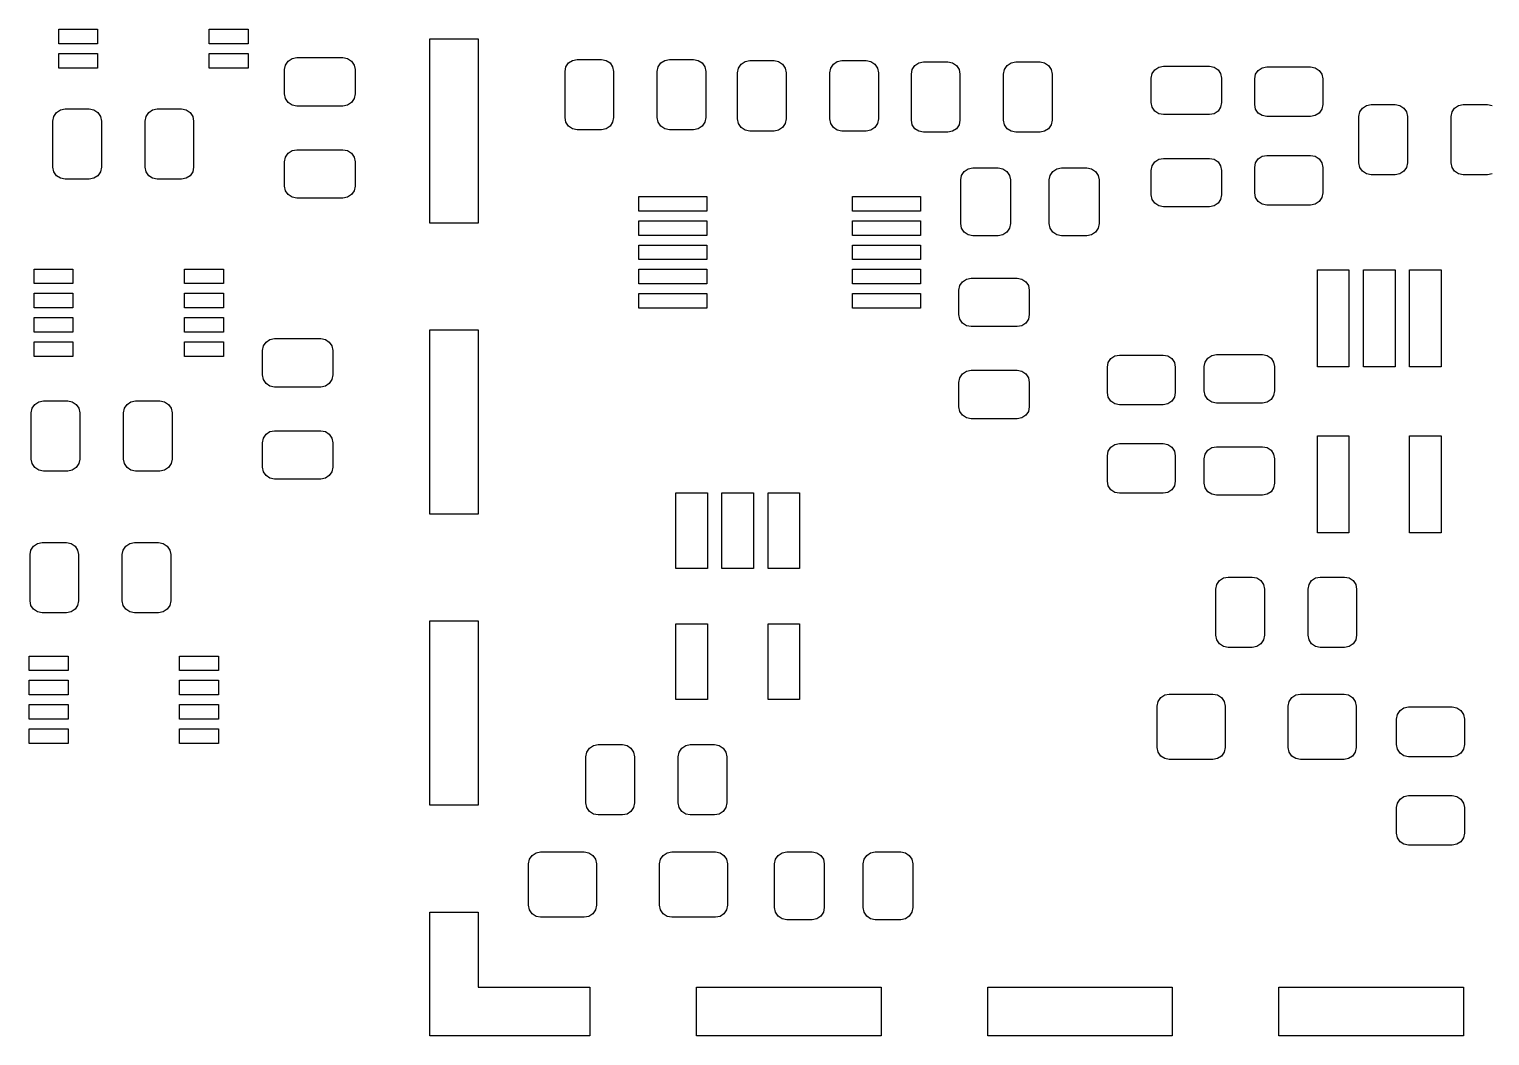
# Model space of a CAD drawing. Extents: x 0.39 to 2.76, y 0.4 to 1.94.
# Drawn here: x 0.393 to 1.578, y 0.398 to 1.215 of the extents above; entities that cross this region are included whole.
import ezdxf

# ---------------------------------------------------------------- set-up
doc = ezdxf.new("R2010")
doc.units = 0
doc.header["$MEASUREMENT"] = 0
doc.layers.add('BLACK', color=7, linetype='CONTINUOUS')

msp = doc.modelspace()

# ---------------------------------------------------------------- linework, layer by layer
at = {"layer": 'BLACK', "linetype": 'CONTINUOUS'}
for p, q in [((0.417228, 1.20325), (0.417228, 1.21506)), ((0.417228, 1.21506), (0.448724, 1.21506)), ((0.448724, 1.21506), (0.448724, 1.20325)), ((0.539276, 1.20325), (0.539276, 1.21506)), ((0.539276, 1.21506), (0.570772, 1.21506)), ((0.570772, 1.21506), (0.570772, 1.20325)), ((0.448724, 1.20325), (0.417228, 1.20325)), ((0.570772, 1.20325), (0.539276, 1.20325)), ((0.71811, 1.05773), (0.71811, 1.20734)), ((0.71811, 1.20734), (0.75748, 1.20734)), ((0.75748, 1.20734), (0.75748, 1.05773)), ((0.417228, 1.18357), (0.417228, 1.19538)), ((0.417228, 1.19538), (0.448724, 1.19538)), ((0.448724, 1.19538), (0.448724, 1.18357)), ((0.539276, 1.18357), (0.539276, 1.19538)), ((0.539276, 1.19538), (0.570772, 1.19538)), ((0.570772, 1.19538), (0.570772, 1.18357)), ((0.600457, 1.18224), (0.601206, 1.18601)), ((0.601206, 1.18601), (0.603339, 1.1892)), ((0.603339, 1.1892), (0.606533, 1.19134)), ((0.606533, 1.19134), (0.610299, 1.19209)), ((0.610299, 1.19209), (0.647701, 1.19209)), ((0.647701, 1.19209), (0.651467, 1.19134)), ((0.651467, 1.19134), (0.654661, 1.1892)), ((0.654661, 1.1892), (0.656794, 1.18601)), ((0.656794, 1.18601), (0.657543, 1.18224)), ((0.828663, 1.18447), (0.830796, 1.18766)), ((0.830796, 1.18766), (0.833989, 1.18979)), ((0.833989, 1.18979), (0.837756, 1.19054)), ((0.837756, 1.19054), (0.857441, 1.19054)), ((0.857441, 1.19054), (0.861208, 1.18979)), ((0.861208, 1.18979), (0.864401, 1.18766)), ((0.864401, 1.18766), (0.866534, 1.18447)), ((0.903466, 1.18447), (0.905599, 1.18766)), ((0.905599, 1.18766), (0.908792, 1.18979)), ((0.908792, 1.18979), (0.912559, 1.19054)), ((0.912559, 1.19054), (0.932244, 1.19054)), ((0.932244, 1.19054), (0.936011, 1.18979)), ((0.936011, 1.18979), (0.939204, 1.18766)), ((0.939204, 1.18766), (0.941337, 1.18447)), ((0.968663, 1.18347), (0.970796, 1.18666)), ((0.970796, 1.18666), (0.973989, 1.18879)), ((0.973989, 1.18879), (0.977756, 1.18954)), ((0.977756, 1.18954), (0.997441, 1.18954)), ((0.997441, 1.18954), (1.00121, 1.18879)), ((1.00121, 1.18879), (1.0044, 1.18666)), ((1.0044, 1.18666), (1.00653, 1.18347)), ((1.04347, 1.18347), (1.0456, 1.18666)), ((1.0456, 1.18666), (1.04879, 1.18879)), ((1.04879, 1.18879), (1.05256, 1.18954)), ((1.05256, 1.18954), (1.07224, 1.18954)), ((1.07224, 1.18954), (1.07601, 1.18879)), ((1.07601, 1.18879), (1.0792, 1.18666)), ((1.0792, 1.18666), (1.08134, 1.18347)), ((1.10966, 1.18247), (1.1118, 1.18566)), ((1.1118, 1.18566), (1.11499, 1.18779)), ((1.11499, 1.18779), (1.11876, 1.18854)), ((1.11876, 1.18854), (1.13844, 1.18854)), ((1.13844, 1.18854), (1.14221, 1.18779)), ((1.14221, 1.18779), (1.1454, 1.18566)), ((1.1454, 1.18566), (1.14753, 1.18247)), ((1.18447, 1.18247), (1.1866, 1.18566)), ((1.1866, 1.18566), (1.18979, 1.18779)), ((1.18979, 1.18779), (1.19356, 1.18854)), ((1.19356, 1.18854), (1.21324, 1.18854)), ((1.21324, 1.18854), (1.21701, 1.18779)), ((1.21701, 1.18779), (1.2202, 1.18566)), ((1.2202, 1.18566), (1.22234, 1.18247)), ((1.30953, 1.18434), (1.3133, 1.18509)), ((1.3133, 1.18509), (1.3507, 1.18509)), ((1.3507, 1.18509), (1.35447, 1.18434)), ((0.448724, 1.18357), (0.417228, 1.18357)), ((0.570772, 1.18357), (0.539276, 1.18357)), ((0.600457, 1.16256), (0.600457, 1.18224)), ((0.657543, 1.18224), (0.657543, 1.16256)), ((0.827913, 1.1807), (0.828663, 1.18447)), ((0.827913, 1.1433), (0.827913, 1.1807)), ((0.866534, 1.18447), (0.867283, 1.1807)), ((0.867283, 1.1807), (0.867283, 1.1433)), ((0.902717, 1.1807), (0.903466, 1.18447)), ((0.902717, 1.1433), (0.902717, 1.1807)), ((0.941337, 1.18447), (0.942087, 1.1807)), ((0.942087, 1.1807), (0.942087, 1.1433)), ((0.967913, 1.1797), (0.968663, 1.18347)), ((0.967913, 1.1423), (0.967913, 1.1797)), ((1.00653, 1.18347), (1.00728, 1.1797)), ((1.00728, 1.1797), (1.00728, 1.1423)), ((1.04272, 1.1797), (1.04347, 1.18347)), ((1.04272, 1.1423), (1.04272, 1.1797)), ((1.08134, 1.18347), (1.08209, 1.1797)), ((1.08209, 1.1797), (1.08209, 1.1423)), ((1.10891, 1.1787), (1.10966, 1.18247)), ((1.10891, 1.1413), (1.10891, 1.1787)), ((1.14753, 1.18247), (1.14828, 1.1787)), ((1.14828, 1.1787), (1.14828, 1.1413)), ((1.18372, 1.1787), (1.18447, 1.18247)), ((1.18372, 1.1413), (1.18372, 1.1787)), ((1.22234, 1.18247), (1.22309, 1.1787)), ((1.22309, 1.1787), (1.22309, 1.1413)), ((1.30346, 1.17524), (1.30421, 1.17901)), ((1.30346, 1.15556), (1.30346, 1.17524)), ((1.30421, 1.17901), (1.30634, 1.1822)), ((1.30634, 1.1822), (1.30953, 1.18434)), ((1.35447, 1.18434), (1.35766, 1.1822)), ((1.35766, 1.1822), (1.35979, 1.17901)), ((1.35979, 1.17901), (1.36054, 1.17524)), ((1.36054, 1.17524), (1.36054, 1.15556)), ((1.38744, 1.17469), (1.38819, 1.17845)), ((1.38744, 1.15402), (1.38744, 1.17469)), ((1.38819, 1.17845), (1.39032, 1.18164)), ((1.39032, 1.18164), (1.39352, 1.18378)), ((1.39352, 1.18378), (1.39728, 1.18453)), ((1.39728, 1.18453), (1.43272, 1.18453)), ((1.43272, 1.18453), (1.43648, 1.18378)), ((1.43648, 1.18378), (1.43968, 1.18164)), ((1.43968, 1.18164), (1.44181, 1.17845)), ((1.44181, 1.17845), (1.44256, 1.17469)), ((1.44256, 1.17469), (1.44256, 1.15402)), ((0.601206, 1.15879), (0.600457, 1.16256)), ((0.657543, 1.16256), (0.656794, 1.15879)), ((0.415339, 1.14752), (0.418533, 1.14965)), ((0.418533, 1.14965), (0.422299, 1.1504)), ((0.422299, 1.1504), (0.441984, 1.1504)), ((0.441984, 1.1504), (0.445751, 1.14965)), ((0.445751, 1.14965), (0.448944, 1.14752)), ((0.490143, 1.14752), (0.493336, 1.14965)), ((0.493336, 1.14965), (0.497102, 1.1504)), ((0.497102, 1.1504), (0.516787, 1.1504)), ((0.516787, 1.1504), (0.520554, 1.14965)), ((0.520554, 1.14965), (0.523747, 1.14752)), ((0.603339, 1.1556), (0.601206, 1.15879)), ((0.606533, 1.15347), (0.603339, 1.1556)), ((0.610299, 1.15272), (0.606533, 1.15347)), ((0.647701, 1.15272), (0.610299, 1.15272)), ((0.651467, 1.15347), (0.647701, 1.15272)), ((0.654661, 1.1556), (0.651467, 1.15347)), ((0.656794, 1.15879), (0.654661, 1.1556)), ((1.30421, 1.15179), (1.30346, 1.15556)), ((1.30634, 1.1486), (1.30421, 1.15179)), ((1.35979, 1.15179), (1.35766, 1.1486)), ((1.36054, 1.15556), (1.35979, 1.15179)), ((1.38819, 1.15025), (1.38744, 1.15402)), ((1.39032, 1.14706), (1.38819, 1.15025)), ((1.44181, 1.15025), (1.43968, 1.14706)), ((1.44256, 1.15402), (1.44181, 1.15025)), ((1.47266, 1.14789), (1.4748, 1.15109)), ((1.4748, 1.15109), (1.47799, 1.15322)), ((1.47799, 1.15322), (1.48176, 1.15397)), ((1.48176, 1.15397), (1.50144, 1.15397)), ((1.50144, 1.15397), (1.50521, 1.15322)), ((1.50521, 1.15322), (1.5084, 1.15109)), ((1.5084, 1.15109), (1.51053, 1.14789)), ((1.54747, 1.14789), (1.5496, 1.15109)), ((1.5496, 1.15109), (1.55279, 1.15322)), ((1.55279, 1.15322), (1.55656, 1.15397)), ((1.55656, 1.15397), (1.57624, 1.15397)), ((1.57624, 1.15397), (1.58001, 1.15322)), ((0.412457, 1.14056), (0.413206, 1.14433)), ((0.412457, 1.10316), (0.412457, 1.14056)), ((0.413206, 1.14433), (0.415339, 1.14752)), ((0.448944, 1.14752), (0.451078, 1.14433)), ((0.451078, 1.14433), (0.451827, 1.14056)), ((0.451827, 1.14056), (0.451827, 1.10316)), ((0.48726, 1.14056), (0.488009, 1.14433)), ((0.48726, 1.10316), (0.48726, 1.14056)), ((0.488009, 1.14433), (0.490143, 1.14752)), ((0.523747, 1.14752), (0.525881, 1.14433)), ((0.525881, 1.14433), (0.52663, 1.14056)), ((0.52663, 1.14056), (0.52663, 1.10316)), ((0.828663, 1.13953), (0.827913, 1.1433)), ((0.830796, 1.13634), (0.828663, 1.13953)), ((0.866534, 1.13953), (0.864401, 1.13634)), ((0.867283, 1.1433), (0.866534, 1.13953)), ((0.903466, 1.13953), (0.902717, 1.1433)), ((0.905599, 1.13634), (0.903466, 1.13953)), ((0.941337, 1.13953), (0.939204, 1.13634)), ((0.942087, 1.1433), (0.941337, 1.13953)), ((0.968663, 1.13853), (0.967913, 1.1423)), ((0.970796, 1.13534), (0.968663, 1.13853)), ((1.00653, 1.13853), (1.0044, 1.13534)), ((1.00728, 1.1423), (1.00653, 1.13853)), ((1.04347, 1.13853), (1.04272, 1.1423)), ((1.0456, 1.13534), (1.04347, 1.13853)), ((1.08134, 1.13853), (1.0792, 1.13534)), ((1.08209, 1.1423), (1.08134, 1.13853)), ((1.10966, 1.13753), (1.10891, 1.1413)), ((1.1118, 1.13434), (1.10966, 1.13753)), ((1.14753, 1.13753), (1.1454, 1.13434)), ((1.14828, 1.1413), (1.14753, 1.13753)), ((1.18447, 1.13753), (1.18372, 1.1413)), ((1.1866, 1.13434), (1.18447, 1.13753)), ((1.22234, 1.13753), (1.2202, 1.13434)), ((1.22309, 1.1413), (1.22234, 1.13753)), ((1.30953, 1.14647), (1.30634, 1.1486)), ((1.3133, 1.14572), (1.30953, 1.14647)), ((1.3507, 1.14572), (1.3133, 1.14572)), ((1.35447, 1.14647), (1.3507, 1.14572)), ((1.35766, 1.1486), (1.35447, 1.14647)), ((1.39352, 1.14492), (1.39032, 1.14706)), ((1.39728, 1.14417), (1.39352, 1.14492)), ((1.43272, 1.14417), (1.39728, 1.14417)), ((1.43648, 1.14492), (1.43272, 1.14417)), ((1.43968, 1.14706), (1.43648, 1.14492)), ((1.47191, 1.14413), (1.47266, 1.14789)), ((1.47191, 1.10672), (1.47191, 1.14413)), ((1.51053, 1.14789), (1.51128, 1.14413)), ((1.51128, 1.14413), (1.51128, 1.10672)), ((1.54672, 1.14413), (1.54747, 1.14789)), ((1.54672, 1.10672), (1.54672, 1.14413)), ((0.833989, 1.13421), (0.830796, 1.13634)), ((0.837756, 1.13346), (0.833989, 1.13421)), ((0.857441, 1.13346), (0.837756, 1.13346)), ((0.861208, 1.13421), (0.857441, 1.13346)), ((0.864401, 1.13634), (0.861208, 1.13421)), ((0.908792, 1.13421), (0.905599, 1.13634)), ((0.912559, 1.13346), (0.908792, 1.13421)), ((0.932244, 1.13346), (0.912559, 1.13346)), ((0.936011, 1.13421), (0.932244, 1.13346)), ((0.939204, 1.13634), (0.936011, 1.13421)), ((0.973989, 1.13321), (0.970796, 1.13534)), ((0.977756, 1.13246), (0.973989, 1.13321)), ((0.997441, 1.13246), (0.977756, 1.13246)), ((1.00121, 1.13321), (0.997441, 1.13246)), ((1.0044, 1.13534), (1.00121, 1.13321)), ((1.04879, 1.13321), (1.0456, 1.13534)), ((1.05256, 1.13246), (1.04879, 1.13321)), ((1.07224, 1.13246), (1.05256, 1.13246)), ((1.07601, 1.13321), (1.07224, 1.13246)), ((1.0792, 1.13534), (1.07601, 1.13321)), ((1.11499, 1.13221), (1.1118, 1.13434)), ((1.11876, 1.13146), (1.11499, 1.13221)), ((1.13844, 1.13146), (1.11876, 1.13146)), ((1.14221, 1.13221), (1.13844, 1.13146)), ((1.1454, 1.13434), (1.14221, 1.13221)), ((1.18979, 1.13221), (1.1866, 1.13434)), ((1.19356, 1.13146), (1.18979, 1.13221)), ((1.21324, 1.13146), (1.19356, 1.13146)), ((1.21701, 1.13221), (1.21324, 1.13146)), ((1.2202, 1.13434), (1.21701, 1.13221)), ((0.601206, 1.11121), (0.603339, 1.1144)), ((0.603339, 1.1144), (0.606533, 1.11653)), ((0.606533, 1.11653), (0.610299, 1.11728)), ((0.610299, 1.11728), (0.647701, 1.11728)), ((0.647701, 1.11728), (0.651467, 1.11653)), ((0.651467, 1.11653), (0.654661, 1.1144)), ((0.654661, 1.1144), (0.656794, 1.11121)), ((0.413206, 1.09939), (0.412457, 1.10316)), ((0.451827, 1.10316), (0.451078, 1.09939)), ((0.488009, 1.09939), (0.48726, 1.10316)), ((0.52663, 1.10316), (0.525881, 1.09939)), ((0.600457, 1.10744), (0.601206, 1.11121)), ((0.600457, 1.08776), (0.600457, 1.10744)), ((0.656794, 1.11121), (0.657543, 1.10744)), ((0.657543, 1.10744), (0.657543, 1.08776)), ((1.15497, 1.10181), (1.15874, 1.10256)), ((1.15874, 1.10256), (1.17941, 1.10256)), ((1.17941, 1.10256), (1.18318, 1.10181)), ((1.22682, 1.10181), (1.23059, 1.10256)), ((1.23059, 1.10256), (1.25126, 1.10256)), ((1.25126, 1.10256), (1.25503, 1.10181)), ((1.30346, 1.10044), (1.30421, 1.10421)), ((1.30421, 1.10421), (1.30634, 1.1074)), ((1.30634, 1.1074), (1.30953, 1.10953)), ((1.30953, 1.10953), (1.3133, 1.11028)), ((1.3133, 1.11028), (1.3507, 1.11028)), ((1.3507, 1.11028), (1.35447, 1.10953)), ((1.35447, 1.10953), (1.35766, 1.1074)), ((1.35766, 1.1074), (1.35979, 1.10421)), ((1.35979, 1.10421), (1.36054, 1.10044)), ((1.38744, 1.10283), (1.38819, 1.1066)), ((1.38744, 1.08217), (1.38744, 1.10283)), ((1.38819, 1.1066), (1.39032, 1.10979)), ((1.39032, 1.10979), (1.39352, 1.11193)), ((1.39352, 1.11193), (1.39728, 1.11268)), ((1.39728, 1.11268), (1.43272, 1.11268)), ((1.43272, 1.11268), (1.43648, 1.11193)), ((1.43648, 1.11193), (1.43968, 1.10979)), ((1.43968, 1.10979), (1.44181, 1.1066)), ((1.44181, 1.1066), (1.44256, 1.10283)), ((1.44256, 1.10283), (1.44256, 1.08217)), ((1.47266, 1.10296), (1.47191, 1.10672)), ((1.4748, 1.09976), (1.47266, 1.10296)), ((1.51053, 1.10296), (1.5084, 1.09976)), ((1.51128, 1.10672), (1.51053, 1.10296)), ((1.54747, 1.10296), (1.54672, 1.10672)), ((1.5496, 1.09976), (1.54747, 1.10296)), ((0.415339, 1.0962), (0.413206, 1.09939)), ((0.418533, 1.09406), (0.415339, 1.0962)), ((0.422299, 1.09331), (0.418533, 1.09406)), ((0.441984, 1.09331), (0.422299, 1.09331)), ((0.445751, 1.09406), (0.441984, 1.09331)), ((0.448944, 1.0962), (0.445751, 1.09406)), ((0.451078, 1.09939), (0.448944, 1.0962)), ((0.490143, 1.0962), (0.488009, 1.09939)), ((0.493336, 1.09406), (0.490143, 1.0962)), ((0.497102, 1.09331), (0.493336, 1.09406)), ((0.516787, 1.09331), (0.497102, 1.09331)), ((0.520554, 1.09406), (0.516787, 1.09331)), ((0.523747, 1.0962), (0.520554, 1.09406)), ((0.525881, 1.09939), (0.523747, 1.0962)), ((1.1489, 1.09272), (1.14965, 1.09648)), ((1.1489, 1.05728), (1.1489, 1.09272)), ((1.14965, 1.09648), (1.15178, 1.09968)), ((1.15178, 1.09968), (1.15497, 1.10181)), ((1.18318, 1.10181), (1.18637, 1.09968)), ((1.18637, 1.09968), (1.1885, 1.09648)), ((1.1885, 1.09648), (1.18925, 1.09272)), ((1.18925, 1.09272), (1.18925, 1.05728)), ((1.22075, 1.09272), (1.2215, 1.09648)), ((1.22075, 1.05728), (1.22075, 1.09272)), ((1.2215, 1.09648), (1.22363, 1.09968)), ((1.22363, 1.09968), (1.22682, 1.10181)), ((1.25503, 1.10181), (1.25822, 1.09968)), ((1.25822, 1.09968), (1.26035, 1.09648)), ((1.26035, 1.09648), (1.2611, 1.09272)), ((1.2611, 1.09272), (1.2611, 1.05728)), ((1.30346, 1.08076), (1.30346, 1.10044)), ((1.36054, 1.10044), (1.36054, 1.08076)), ((1.47799, 1.09763), (1.4748, 1.09976)), ((1.48176, 1.09688), (1.47799, 1.09763)), ((1.50144, 1.09688), (1.48176, 1.09688)), ((1.50521, 1.09763), (1.50144, 1.09688)), ((1.5084, 1.09976), (1.50521, 1.09763)), ((1.55279, 1.09763), (1.5496, 1.09976)), ((1.55656, 1.09688), (1.55279, 1.09763)), ((1.57624, 1.09688), (1.55656, 1.09688)), ((1.58001, 1.09763), (1.57624, 1.09688)), ((0.601206, 1.08399), (0.600457, 1.08776)), ((0.603339, 1.0808), (0.601206, 1.08399)), ((0.606533, 1.07866), (0.603339, 1.0808)), ((0.610299, 1.07791), (0.606533, 1.07866)), ((0.651467, 1.07866), (0.647701, 1.07791)), ((0.654661, 1.0808), (0.651467, 1.07866)), ((0.656794, 1.08399), (0.654661, 1.0808)), ((0.657543, 1.08776), (0.656794, 1.08399)), ((0.887827, 1.06746), (0.887827, 1.07928)), ((0.887827, 1.07928), (0.942945, 1.07928)), ((0.942945, 1.07928), (0.942945, 1.06746)), ((1.06106, 1.06746), (1.06106, 1.07928)), ((1.06106, 1.07928), (1.11617, 1.07928)), ((1.11617, 1.07928), (1.11617, 1.06746)), ((1.30421, 1.07699), (1.30346, 1.08076)), ((1.36054, 1.08076), (1.35979, 1.07699)), ((1.38819, 1.0784), (1.38744, 1.08217)), ((1.39032, 1.07521), (1.38819, 1.0784)), ((1.44181, 1.0784), (1.43968, 1.07521)), ((1.44256, 1.08217), (1.44181, 1.0784)), ((0.647701, 1.07791), (0.610299, 1.07791)), ((0.942945, 1.06746), (0.887827, 1.06746)), ((1.11617, 1.06746), (1.06106, 1.06746)), ((1.30634, 1.0738), (1.30421, 1.07699)), ((1.30953, 1.07166), (1.30634, 1.0738)), ((1.3133, 1.07091), (1.30953, 1.07166)), ((1.3507, 1.07091), (1.3133, 1.07091)), ((1.35447, 1.07166), (1.3507, 1.07091)), ((1.35766, 1.0738), (1.35447, 1.07166)), ((1.35979, 1.07699), (1.35766, 1.0738)), ((1.39352, 1.07307), (1.39032, 1.07521)), ((1.39728, 1.07232), (1.39352, 1.07307)), ((1.43272, 1.07232), (1.39728, 1.07232)), ((1.43648, 1.07307), (1.43272, 1.07232)), ((1.43968, 1.07521), (1.43648, 1.07307)), ((0.75748, 1.05773), (0.71811, 1.05773)), ((0.887827, 1.04778), (0.887827, 1.05959)), ((0.887827, 1.05959), (0.942945, 1.05959)), ((0.942945, 1.05959), (0.942945, 1.04778)), ((1.06106, 1.04778), (1.06106, 1.05959)), ((1.06106, 1.05959), (1.11617, 1.05959)), ((1.11617, 1.05959), (1.11617, 1.04778)), ((1.14965, 1.05352), (1.1489, 1.05728)), ((1.18925, 1.05728), (1.1885, 1.05352)), ((1.2215, 1.05352), (1.22075, 1.05728)), ((1.2611, 1.05728), (1.26035, 1.05352)), ((0.942945, 1.04778), (0.887827, 1.04778)), ((1.11617, 1.04778), (1.06106, 1.04778)), ((1.15178, 1.05032), (1.14965, 1.05352)), ((1.15497, 1.04819), (1.15178, 1.05032)), ((1.15874, 1.04744), (1.15497, 1.04819)), ((1.17941, 1.04744), (1.15874, 1.04744)), ((1.18318, 1.04819), (1.17941, 1.04744)), ((1.18637, 1.05032), (1.18318, 1.04819)), ((1.1885, 1.05352), (1.18637, 1.05032)), ((1.22363, 1.05032), (1.2215, 1.05352)), ((1.22682, 1.04819), (1.22363, 1.05032)), ((1.23059, 1.04744), (1.22682, 1.04819)), ((1.25126, 1.04744), (1.23059, 1.04744)), ((1.25503, 1.04819), (1.25126, 1.04744)), ((1.25822, 1.05032), (1.25503, 1.04819)), ((1.26035, 1.05352), (1.25822, 1.05032)), ((0.887827, 1.02809), (0.887827, 1.03991)), ((0.887827, 1.03991), (0.942945, 1.03991)), ((0.942945, 1.03991), (0.942945, 1.02809)), ((1.06106, 1.02809), (1.06106, 1.03991)), ((1.06106, 1.03991), (1.11617, 1.03991)), ((1.11617, 1.03991), (1.11617, 1.02809)), ((0.397228, 1.00862), (0.397228, 1.02043)), ((0.397228, 1.02043), (0.428724, 1.02043)), ((0.428724, 1.02043), (0.428724, 1.00862)), ((0.519276, 1.00862), (0.519276, 1.02043)), ((0.519276, 1.02043), (0.550772, 1.02043)), ((0.550772, 1.02043), (0.550772, 1.00862)), ((0.942945, 1.02809), (0.887827, 1.02809)), ((0.887827, 1.00841), (0.887827, 1.02022)), ((0.887827, 1.02022), (0.942945, 1.02022)), ((0.942945, 1.02022), (0.942945, 1.00841)), ((1.11617, 1.02809), (1.06106, 1.02809)), ((1.06106, 1.00841), (1.06106, 1.02022)), ((1.06106, 1.02022), (1.11617, 1.02022)), ((1.11617, 1.02022), (1.11617, 1.00841)), ((1.43825, 0.940969), (1.43825, 1.01971)), ((1.43825, 1.01971), (1.46384, 1.01971)), ((1.46384, 1.01971), (1.46384, 0.940969)), ((1.47565, 0.940969), (1.47565, 1.01971)), ((1.47565, 1.01971), (1.50124, 1.01971)), ((1.50124, 1.01971), (1.50124, 0.940969)), ((1.51306, 0.940969), (1.51306, 1.01971)), ((1.51306, 1.01971), (1.53865, 1.01971)), ((1.53865, 1.01971), (1.53865, 0.940969)), ((0.428724, 1.00862), (0.397228, 1.00862)), ((0.550772, 1.00862), (0.519276, 1.00862)), ((0.942945, 1.00841), (0.887827, 1.00841)), ((1.11617, 1.00841), (1.06106, 1.00841)), ((1.14821, 1.00701), (1.15034, 1.0102)), ((1.15034, 1.0102), (1.15353, 1.01234)), ((1.15353, 1.01234), (1.1573, 1.01309)), ((1.1573, 1.01309), (1.1947, 1.01309)), ((1.1947, 1.01309), (1.19847, 1.01234)), ((1.19847, 1.01234), (1.20166, 1.0102)), ((1.20166, 1.0102), (1.20379, 1.00701)), ((0.397228, 0.988937), (0.397228, 1.00075)), ((0.397228, 1.00075), (0.428724, 1.00075)), ((0.428724, 1.00075), (0.428724, 0.988937)), ((0.519276, 0.988937), (0.519276, 1.00075)), ((0.519276, 1.00075), (0.550772, 1.00075)), ((0.550772, 1.00075), (0.550772, 0.988937)), ((0.887827, 0.988724), (0.887827, 1.00054)), ((0.887827, 1.00054), (0.942945, 1.00054)), ((0.942945, 1.00054), (0.942945, 0.988724)), ((1.06106, 0.988724), (1.06106, 1.00054)), ((1.06106, 1.00054), (1.11617, 1.00054)), ((1.11617, 1.00054), (1.11617, 0.988724)), ((1.14746, 1.00324), (1.14821, 1.00701)), ((1.14746, 0.983559), (1.14746, 1.00324)), ((1.20379, 1.00701), (1.20454, 1.00324)), ((1.20454, 1.00324), (1.20454, 0.983559)), ((0.428724, 0.988937), (0.397228, 0.988937)), ((0.550772, 0.988937), (0.519276, 0.988937)), ((0.942945, 0.988724), (0.887827, 0.988724)), ((1.11617, 0.988724), (1.06106, 0.988724)), ((1.14821, 0.979792), (1.14746, 0.983559)), ((1.20454, 0.983559), (1.20379, 0.979792)), ((0.397228, 0.969252), (0.397228, 0.981063)), ((0.397228, 0.981063), (0.428724, 0.981063)), ((0.428724, 0.981063), (0.428724, 0.969252)), ((0.519276, 0.969252), (0.519276, 0.981063)), ((0.519276, 0.981063), (0.550772, 0.981063)), ((0.550772, 0.981063), (0.550772, 0.969252)), ((1.15034, 0.976599), (1.14821, 0.979792)), ((1.15353, 0.974466), (1.15034, 0.976599)), ((1.1573, 0.973717), (1.15353, 0.974466)), ((1.1947, 0.973717), (1.1573, 0.973717)), ((1.19847, 0.974466), (1.1947, 0.973717)), ((1.20166, 0.976599), (1.19847, 0.974466)), ((1.20379, 0.979792), (1.20166, 0.976599)), ((0.428724, 0.969252), (0.397228, 0.969252)), ((0.397228, 0.949567), (0.397228, 0.961378)), ((0.397228, 0.961378), (0.428724, 0.961378)), ((0.428724, 0.961378), (0.428724, 0.949567)), ((0.550772, 0.969252), (0.519276, 0.969252)), ((0.519276, 0.949567), (0.519276, 0.961378)), ((0.519276, 0.961378), (0.550772, 0.961378)), ((0.550772, 0.961378), (0.550772, 0.949567)), ((0.583206, 0.958011), (0.585339, 0.961204)), ((0.585339, 0.961204), (0.588533, 0.963337)), ((0.588533, 0.963337), (0.592299, 0.964087)), ((0.592299, 0.964087), (0.629701, 0.964087)), ((0.629701, 0.964087), (0.633467, 0.963337)), ((0.633467, 0.963337), (0.636661, 0.961204)), ((0.636661, 0.961204), (0.638794, 0.958011)), ((0.71811, 0.821512), (0.71811, 0.971118)), ((0.71811, 0.971118), (0.75748, 0.971118)), ((0.75748, 0.971118), (0.75748, 0.821512)), ((0.428724, 0.949567), (0.397228, 0.949567)), ((0.550772, 0.949567), (0.519276, 0.949567)), ((0.582457, 0.954244), (0.583206, 0.958011)), ((0.582457, 0.934559), (0.582457, 0.954244)), ((0.638794, 0.958011), (0.639543, 0.954244)), ((0.639543, 0.954244), (0.639543, 0.934559)), ((1.27077, 0.94781), (1.27397, 0.949944)), ((1.27397, 0.949944), (1.27773, 0.950693)), ((1.27773, 0.950693), (1.31317, 0.950693)), ((1.31317, 0.950693), (1.31693, 0.949944)), ((1.31693, 0.949944), (1.32013, 0.94781)), ((1.34721, 0.945011), (1.34934, 0.948204)), ((1.34934, 0.948204), (1.35253, 0.950337)), ((1.35253, 0.950337), (1.3563, 0.951087)), ((1.3563, 0.951087), (1.3937, 0.951087)), ((1.3937, 0.951087), (1.39747, 0.950337)), ((1.39747, 0.950337), (1.40066, 0.948204)), ((1.40066, 0.948204), (1.40279, 0.945011)), ((1.15034, 0.935401), (1.15353, 0.937534)), ((1.15353, 0.937534), (1.1573, 0.938283)), ((1.1573, 0.938283), (1.1947, 0.938283)), ((1.1947, 0.938283), (1.19847, 0.937534)), ((1.19847, 0.937534), (1.20166, 0.935401)), ((1.26789, 0.94085), (1.26864, 0.944617)), ((1.26789, 0.920181), (1.26789, 0.94085)), ((1.26864, 0.944617), (1.27077, 0.94781)), ((1.32013, 0.94781), (1.32226, 0.944617)), ((1.32226, 0.944617), (1.32301, 0.94085)), ((1.32301, 0.94085), (1.32301, 0.920181)), ((1.34646, 0.941244), (1.34721, 0.945011)), ((1.34646, 0.921559), (1.34646, 0.941244)), ((1.40279, 0.945011), (1.40354, 0.941244)), ((1.40354, 0.941244), (1.40354, 0.921559)), ((1.46384, 0.940969), (1.43825, 0.940969)), ((1.50124, 0.940969), (1.47565, 0.940969)), ((1.53865, 0.940969), (1.51306, 0.940969)), ((0.583206, 0.930792), (0.582457, 0.934559)), ((0.585339, 0.927599), (0.583206, 0.930792)), ((0.588533, 0.925466), (0.585339, 0.927599)), ((0.592299, 0.924717), (0.588533, 0.925466)), ((0.629701, 0.924717), (0.592299, 0.924717)), ((0.633467, 0.925466), (0.629701, 0.924717)), ((0.636661, 0.927599), (0.633467, 0.925466)), ((0.638794, 0.930792), (0.636661, 0.927599)), ((0.639543, 0.934559), (0.638794, 0.930792)), ((1.14746, 0.928441), (1.14821, 0.932208)), ((1.14746, 0.908756), (1.14746, 0.928441)), ((1.14821, 0.932208), (1.15034, 0.935401)), ((1.20166, 0.935401), (1.20379, 0.932208)), ((1.20379, 0.932208), (1.20454, 0.928441)), ((1.20454, 0.928441), (1.20454, 0.908756)), ((0.397796, 0.910661), (0.400989, 0.912794)), ((0.400989, 0.912794), (0.404756, 0.913543)), ((0.404756, 0.913543), (0.424441, 0.913543)), ((0.424441, 0.913543), (0.428208, 0.912794)), ((0.428208, 0.912794), (0.431401, 0.910661)), ((0.472599, 0.910661), (0.475792, 0.912794)), ((0.475792, 0.912794), (0.479559, 0.913543)), ((0.479559, 0.913543), (0.499244, 0.913543)), ((0.499244, 0.913543), (0.503011, 0.912794)), ((0.503011, 0.912794), (0.506204, 0.910661)), ((1.26864, 0.916415), (1.26789, 0.920181)), ((1.27077, 0.913221), (1.26864, 0.916415)), ((1.27397, 0.911088), (1.27077, 0.913221)), ((1.32013, 0.913221), (1.31693, 0.911088)), ((1.32226, 0.916415), (1.32013, 0.913221)), ((1.32301, 0.920181), (1.32226, 0.916415)), ((1.34721, 0.917792), (1.34646, 0.921559)), ((1.34934, 0.914599), (1.34721, 0.917792)), ((1.35253, 0.912466), (1.34934, 0.914599)), ((1.3563, 0.911717), (1.35253, 0.912466)), ((1.39747, 0.912466), (1.3937, 0.911717)), ((1.40066, 0.914599), (1.39747, 0.912466)), ((1.40279, 0.917792), (1.40066, 0.914599)), ((1.40354, 0.921559), (1.40279, 0.917792)), ((0.394913, 0.903701), (0.395663, 0.907467)), ((0.394913, 0.866299), (0.394913, 0.903701)), ((0.395663, 0.907467), (0.397796, 0.910661)), ((0.431401, 0.910661), (0.433534, 0.907467)), ((0.433534, 0.907467), (0.434283, 0.903701)), ((0.434283, 0.903701), (0.434283, 0.866299)), ((0.469717, 0.903701), (0.470466, 0.907467)), ((0.469717, 0.866299), (0.469717, 0.903701)), ((0.470466, 0.907467), (0.472599, 0.910661)), ((0.506204, 0.910661), (0.508337, 0.907467)), ((0.508337, 0.907467), (0.509087, 0.903701)), ((0.509087, 0.903701), (0.509087, 0.866299)), ((1.14821, 0.904989), (1.14746, 0.908756)), ((1.15034, 0.901796), (1.14821, 0.904989)), ((1.15353, 0.899663), (1.15034, 0.901796)), ((1.20166, 0.901796), (1.19847, 0.899663)), ((1.20379, 0.904989), (1.20166, 0.901796)), ((1.20454, 0.908756), (1.20379, 0.904989)), ((1.27773, 0.910339), (1.27397, 0.911088)), ((1.31317, 0.910339), (1.27773, 0.910339)), ((1.31693, 0.911088), (1.31317, 0.910339)), ((1.3937, 0.911717), (1.3563, 0.911717)), ((0.588533, 0.888534), (0.592299, 0.889283)), ((0.592299, 0.889283), (0.629701, 0.889283)), ((0.629701, 0.889283), (0.633467, 0.888534)), ((1.1573, 0.898913), (1.15353, 0.899663)), ((1.1947, 0.898913), (1.1573, 0.898913)), ((1.19847, 0.899663), (1.1947, 0.898913)), ((0.582457, 0.879441), (0.583206, 0.883208)), ((0.582457, 0.859756), (0.582457, 0.879441)), ((0.583206, 0.883208), (0.585339, 0.886401)), ((0.585339, 0.886401), (0.588533, 0.888534)), ((0.633467, 0.888534), (0.636661, 0.886401)), ((0.636661, 0.886401), (0.638794, 0.883208)), ((0.638794, 0.883208), (0.639543, 0.879441)), ((0.639543, 0.879441), (0.639543, 0.859756)), ((1.27077, 0.87596), (1.27397, 0.878093)), ((1.27397, 0.878093), (1.27773, 0.878843)), ((1.27773, 0.878843), (1.31317, 0.878843)), ((1.31317, 0.878843), (1.31693, 0.878093)), ((1.31693, 0.878093), (1.32013, 0.87596)), ((1.43825, 0.806323), (1.43825, 0.885063)), ((1.43825, 0.885063), (1.46384, 0.885063)), ((1.46384, 0.885063), (1.46384, 0.806323)), ((1.51306, 0.806323), (1.51306, 0.885063)), ((1.51306, 0.885063), (1.53865, 0.885063)), ((1.53865, 0.885063), (1.53865, 0.806323)), ((0.395663, 0.862533), (0.394913, 0.866299)), ((0.434283, 0.866299), (0.433534, 0.862533)), ((0.470466, 0.862533), (0.469717, 0.866299)), ((0.509087, 0.866299), (0.508337, 0.862533)), ((1.26789, 0.869), (1.26864, 0.872767)), ((1.26789, 0.848331), (1.26789, 0.869)), ((1.26864, 0.872767), (1.27077, 0.87596)), ((1.32013, 0.87596), (1.32226, 0.872767)), ((1.32226, 0.872767), (1.32301, 0.869)), ((1.32301, 0.869), (1.32301, 0.848331)), ((1.34646, 0.866441), (1.34721, 0.870208)), ((1.34646, 0.846756), (1.34646, 0.866441)), ((1.34721, 0.870208), (1.34934, 0.873401)), ((1.34934, 0.873401), (1.35253, 0.875534)), ((1.35253, 0.875534), (1.3563, 0.876283)), ((1.3563, 0.876283), (1.3937, 0.876283)), ((1.3937, 0.876283), (1.39747, 0.875534)), ((1.39747, 0.875534), (1.40066, 0.873401)), ((1.40066, 0.873401), (1.40279, 0.870208)), ((1.40279, 0.870208), (1.40354, 0.866441)), ((1.40354, 0.866441), (1.40354, 0.846756)), ((0.397796, 0.859339), (0.395663, 0.862533)), ((0.400989, 0.857206), (0.397796, 0.859339)), ((0.404756, 0.856457), (0.400989, 0.857206)), ((0.424441, 0.856457), (0.404756, 0.856457)), ((0.428208, 0.857206), (0.424441, 0.856457)), ((0.431401, 0.859339), (0.428208, 0.857206)), ((0.433534, 0.862533), (0.431401, 0.859339)), ((0.472599, 0.859339), (0.470466, 0.862533)), ((0.475792, 0.857206), (0.472599, 0.859339)), ((0.479559, 0.856457), (0.475792, 0.857206)), ((0.499244, 0.856457), (0.479559, 0.856457)), ((0.503011, 0.857206), (0.499244, 0.856457)), ((0.506204, 0.859339), (0.503011, 0.857206)), ((0.508337, 0.862533), (0.506204, 0.859339)), ((0.583206, 0.855989), (0.582457, 0.859756)), ((0.585339, 0.852796), (0.583206, 0.855989)), ((0.638794, 0.855989), (0.636661, 0.852796)), ((0.639543, 0.859756), (0.638794, 0.855989)), ((0.588533, 0.850663), (0.585339, 0.852796)), ((0.592299, 0.849913), (0.588533, 0.850663)), ((0.629701, 0.849913), (0.592299, 0.849913)), ((0.633467, 0.850663), (0.629701, 0.849913)), ((0.636661, 0.852796), (0.633467, 0.850663)), ((1.26864, 0.844564), (1.26789, 0.848331)), ((1.27077, 0.841371), (1.26864, 0.844564)), ((1.27397, 0.839237), (1.27077, 0.841371)), ((1.32013, 0.841371), (1.31693, 0.839237)), ((1.32226, 0.844564), (1.32013, 0.841371)), ((1.32301, 0.848331), (1.32226, 0.844564)), ((1.34721, 0.842989), (1.34646, 0.846756)), ((1.34934, 0.839796), (1.34721, 0.842989)), ((1.40279, 0.842989), (1.40066, 0.839796)), ((1.40354, 0.846756), (1.40279, 0.842989)), ((0.917803, 0.777441), (0.917803, 0.838858)), ((0.917803, 0.838858), (0.943394, 0.838858)), ((0.943394, 0.838858), (0.943394, 0.777441)), ((0.955205, 0.777441), (0.955205, 0.838858)), ((0.955205, 0.838858), (0.980795, 0.838858)), ((0.980795, 0.838858), (0.980795, 0.777441)), ((0.992606, 0.777441), (0.992606, 0.838858)), ((0.992606, 0.838858), (1.0182, 0.838858)), ((1.0182, 0.838858), (1.0182, 0.777441)), ((1.27773, 0.838488), (1.27397, 0.839237)), ((1.31317, 0.838488), (1.27773, 0.838488)), ((1.31693, 0.839237), (1.31317, 0.838488)), ((1.35253, 0.837663), (1.34934, 0.839796)), ((1.3563, 0.836913), (1.35253, 0.837663)), ((1.3937, 0.836913), (1.3563, 0.836913)), ((1.39747, 0.837663), (1.3937, 0.836913)), ((1.40066, 0.839796), (1.39747, 0.837663)), ((0.75748, 0.821512), (0.71811, 0.821512)), ((1.46384, 0.806323), (1.43825, 0.806323)), ((1.53865, 0.806323), (1.51306, 0.806323)), ((0.394663, 0.792467), (0.396796, 0.795661)), ((0.396796, 0.795661), (0.399989, 0.797794)), ((0.399989, 0.797794), (0.403756, 0.798543)), ((0.403756, 0.798543), (0.423441, 0.798543)), ((0.423441, 0.798543), (0.427208, 0.797794)), ((0.427208, 0.797794), (0.430401, 0.795661)), ((0.430401, 0.795661), (0.432534, 0.792467)), ((0.469466, 0.792467), (0.471599, 0.795661)), ((0.471599, 0.795661), (0.474792, 0.797794)), ((0.474792, 0.797794), (0.478559, 0.798543)), ((0.478559, 0.798543), (0.498244, 0.798543)), ((0.498244, 0.798543), (0.502011, 0.797794)), ((0.502011, 0.797794), (0.505204, 0.795661)), ((0.505204, 0.795661), (0.507337, 0.792467)), ((0.393913, 0.788701), (0.394663, 0.792467)), ((0.393913, 0.751299), (0.393913, 0.788701)), ((0.432534, 0.792467), (0.433283, 0.788701)), ((0.433283, 0.788701), (0.433283, 0.751299)), ((0.468717, 0.788701), (0.469466, 0.792467)), ((0.468717, 0.751299), (0.468717, 0.788701)), ((0.507337, 0.792467), (0.508087, 0.788701)), ((0.508087, 0.788701), (0.508087, 0.751299)), ((0.943394, 0.777441), (0.917803, 0.777441)), ((0.980795, 0.777441), (0.955205, 0.777441)), ((1.0182, 0.777441), (0.992606, 0.777441)), ((1.36199, 0.769794), (1.36576, 0.770543)), ((1.36576, 0.770543), (1.38544, 0.770543)), ((1.38544, 0.770543), (1.38921, 0.769794)), ((1.43679, 0.769794), (1.44056, 0.770543)), ((1.44056, 0.770543), (1.46024, 0.770543)), ((1.46024, 0.770543), (1.46401, 0.769794)), ((1.35591, 0.760701), (1.35666, 0.764467)), ((1.35591, 0.723299), (1.35591, 0.760701)), ((1.35666, 0.764467), (1.3588, 0.767661)), ((1.3588, 0.767661), (1.36199, 0.769794)), ((1.38921, 0.769794), (1.3924, 0.767661)), ((1.3924, 0.767661), (1.39453, 0.764467)), ((1.39453, 0.764467), (1.39528, 0.760701)), ((1.39528, 0.760701), (1.39528, 0.723299)), ((1.43072, 0.760701), (1.43147, 0.764467)), ((1.43072, 0.723299), (1.43072, 0.760701)), ((1.43147, 0.764467), (1.4336, 0.767661)), ((1.4336, 0.767661), (1.43679, 0.769794)), ((1.46401, 0.769794), (1.4672, 0.767661)), ((1.4672, 0.767661), (1.46934, 0.764467)), ((1.46934, 0.764467), (1.47009, 0.760701)), ((1.47009, 0.760701), (1.47009, 0.723299)), ((0.394663, 0.747533), (0.393913, 0.751299)), ((0.396796, 0.744339), (0.394663, 0.747533)), ((0.432534, 0.747533), (0.430401, 0.744339)), ((0.433283, 0.751299), (0.432534, 0.747533)), ((0.469466, 0.747533), (0.468717, 0.751299)), ((0.471599, 0.744339), (0.469466, 0.747533)), ((0.507337, 0.747533), (0.505204, 0.744339)), ((0.508087, 0.751299), (0.507337, 0.747533)), ((0.399989, 0.742206), (0.396796, 0.744339)), ((0.403756, 0.741457), (0.399989, 0.742206)), ((0.423441, 0.741457), (0.403756, 0.741457)), ((0.427208, 0.742206), (0.423441, 0.741457)), ((0.430401, 0.744339), (0.427208, 0.742206)), ((0.474792, 0.742206), (0.471599, 0.744339)), ((0.478559, 0.741457), (0.474792, 0.742206)), ((0.498244, 0.741457), (0.478559, 0.741457)), ((0.502011, 0.742206), (0.498244, 0.741457)), ((0.505204, 0.744339), (0.502011, 0.742206)), ((0.71811, 0.585291), (0.71811, 0.734898)), ((0.71811, 0.734898), (0.75748, 0.734898)), ((0.75748, 0.734898), (0.75748, 0.585291)), ((0.917803, 0.671142), (0.917803, 0.732559)), ((0.917803, 0.732559), (0.943394, 0.732559)), ((0.943394, 0.732559), (0.943394, 0.671142)), ((0.992606, 0.671142), (0.992606, 0.732559)), ((0.992606, 0.732559), (1.0182, 0.732559)), ((1.0182, 0.732559), (1.0182, 0.671142)), ((1.35666, 0.719533), (1.35591, 0.723299)), ((1.39528, 0.723299), (1.39453, 0.719533)), ((1.43147, 0.719533), (1.43072, 0.723299)), ((1.47009, 0.723299), (1.46934, 0.719533)), ((1.3588, 0.716339), (1.35666, 0.719533)), ((1.36199, 0.714206), (1.3588, 0.716339)), ((1.36576, 0.713457), (1.36199, 0.714206)), ((1.38544, 0.713457), (1.36576, 0.713457)), ((1.38921, 0.714206), (1.38544, 0.713457)), ((1.3924, 0.716339), (1.38921, 0.714206)), ((1.39453, 0.719533), (1.3924, 0.716339)), ((1.4336, 0.716339), (1.43147, 0.719533)), ((1.43679, 0.714206), (1.4336, 0.716339)), ((1.44056, 0.713457), (1.43679, 0.714206)), ((1.46024, 0.713457), (1.44056, 0.713457)), ((1.46401, 0.714206), (1.46024, 0.713457)), ((1.4672, 0.716339), (1.46401, 0.714206)), ((1.46934, 0.719533), (1.4672, 0.716339)), ((0.393228, 0.694622), (0.393228, 0.706433)), ((0.393228, 0.706433), (0.424724, 0.706433)), ((0.424724, 0.706433), (0.424724, 0.694622)), ((0.515276, 0.694622), (0.515276, 0.706433)), ((0.515276, 0.706433), (0.546772, 0.706433)), ((0.546772, 0.706433), (0.546772, 0.694622)), ((0.424724, 0.694622), (0.393228, 0.694622)), ((0.546772, 0.694622), (0.515276, 0.694622)), ((0.393228, 0.674937), (0.393228, 0.686748)), ((0.393228, 0.686748), (0.424724, 0.686748)), ((0.424724, 0.686748), (0.424724, 0.674937)), ((0.515276, 0.674937), (0.515276, 0.686748)), ((0.515276, 0.686748), (0.546772, 0.686748)), ((0.546772, 0.686748), (0.546772, 0.674937)), ((1.31437, 0.674826), (1.31813, 0.675575)), ((1.31813, 0.675575), (1.35357, 0.675575)), ((1.35357, 0.675575), (1.35733, 0.674826)), ((1.42067, 0.674826), (1.42443, 0.675575)), ((1.42443, 0.675575), (1.45987, 0.675575)), ((1.45987, 0.675575), (1.46363, 0.674826)), ((0.424724, 0.674937), (0.393228, 0.674937)), ((0.393228, 0.655252), (0.393228, 0.667063)), ((0.393228, 0.667063), (0.424724, 0.667063)), ((0.424724, 0.667063), (0.424724, 0.655252)), ((0.546772, 0.674937), (0.515276, 0.674937)), ((0.515276, 0.655252), (0.515276, 0.667063)), ((0.515276, 0.667063), (0.546772, 0.667063)), ((0.546772, 0.667063), (0.546772, 0.655252)), ((0.943394, 0.671142), (0.917803, 0.671142)), ((1.0182, 0.671142), (0.992606, 0.671142)), ((1.30829, 0.665732), (1.30904, 0.669499)), ((1.30829, 0.632268), (1.30829, 0.665732)), ((1.30904, 0.669499), (1.31117, 0.672692)), ((1.31117, 0.672692), (1.31437, 0.674826)), ((1.35733, 0.674826), (1.36053, 0.672692)), ((1.36053, 0.672692), (1.36266, 0.669499)), ((1.36266, 0.669499), (1.36341, 0.665732)), ((1.36341, 0.665732), (1.36341, 0.632268)), ((1.41459, 0.665732), (1.41534, 0.669499)), ((1.41459, 0.632268), (1.41459, 0.665732)), ((1.41534, 0.669499), (1.41747, 0.672692)), ((1.41747, 0.672692), (1.42067, 0.674826)), ((1.46363, 0.674826), (1.46683, 0.672692)), ((1.46683, 0.672692), (1.46896, 0.669499)), ((1.46896, 0.669499), (1.46971, 0.665732)), ((1.46971, 0.665732), (1.46971, 0.632268)), ((1.50532, 0.66222), (1.50852, 0.664353)), ((1.50852, 0.664353), (1.51228, 0.665102)), ((1.51228, 0.665102), (1.54772, 0.665102)), ((1.54772, 0.665102), (1.55148, 0.664353)), ((1.55148, 0.664353), (1.55468, 0.66222)), ((0.424724, 0.655252), (0.393228, 0.655252)), ((0.546772, 0.655252), (0.515276, 0.655252)), ((1.50244, 0.65526), (1.50319, 0.659026)), ((1.50244, 0.634591), (1.50244, 0.65526)), ((1.50319, 0.659026), (1.50532, 0.66222)), ((1.55468, 0.66222), (1.55681, 0.659026)), ((1.55681, 0.659026), (1.55756, 0.65526)), ((1.55756, 0.65526), (1.55756, 0.634591)), ((0.393228, 0.635567), (0.393228, 0.647378)), ((0.393228, 0.647378), (0.424724, 0.647378)), ((0.424724, 0.647378), (0.424724, 0.635567)), ((0.515276, 0.635567), (0.515276, 0.647378)), ((0.515276, 0.647378), (0.546772, 0.647378)), ((0.546772, 0.647378), (0.546772, 0.635567)), ((0.424724, 0.635567), (0.393228, 0.635567)), ((0.546772, 0.635567), (0.515276, 0.635567)), ((0.844913, 0.624701), (0.845663, 0.628467)), ((0.845663, 0.628467), (0.847796, 0.631661)), ((0.847796, 0.631661), (0.850989, 0.633794)), ((0.850989, 0.633794), (0.854756, 0.634543)), ((0.854756, 0.634543), (0.874441, 0.634543)), ((0.874441, 0.634543), (0.878208, 0.633794)), ((0.878208, 0.633794), (0.881401, 0.631661)), ((0.881401, 0.631661), (0.883534, 0.628467)), ((0.883534, 0.628467), (0.884283, 0.624701)), ((0.919717, 0.624701), (0.920466, 0.628467)), ((0.920466, 0.628467), (0.922599, 0.631661)), ((0.922599, 0.631661), (0.925792, 0.633794)), ((0.925792, 0.633794), (0.929559, 0.634543)), ((0.929559, 0.634543), (0.949244, 0.634543)), ((0.949244, 0.634543), (0.953011, 0.633794)), ((0.953011, 0.633794), (0.956204, 0.631661)), ((0.956204, 0.631661), (0.958337, 0.628467)), ((0.958337, 0.628467), (0.959087, 0.624701)), ((1.30904, 0.628501), (1.30829, 0.632268)), ((1.31117, 0.625308), (1.30904, 0.628501)), ((1.36266, 0.628501), (1.36053, 0.625308)), ((1.36341, 0.632268), (1.36266, 0.628501)), ((1.41534, 0.628501), (1.41459, 0.632268)), ((1.41747, 0.625308), (1.41534, 0.628501)), ((1.46896, 0.628501), (1.46683, 0.625308)), ((1.46971, 0.632268), (1.46896, 0.628501)), ((1.50319, 0.630824), (1.50244, 0.634591)), ((1.50532, 0.627631), (1.50319, 0.630824)), ((1.55681, 0.630824), (1.55468, 0.627631)), ((1.55756, 0.634591), (1.55681, 0.630824)), ((0.844913, 0.587299), (0.844913, 0.624701)), ((0.884283, 0.624701), (0.884283, 0.587299)), ((0.919717, 0.587299), (0.919717, 0.624701)), ((0.959087, 0.624701), (0.959087, 0.587299)), ((1.31437, 0.623174), (1.31117, 0.625308)), ((1.31813, 0.622425), (1.31437, 0.623174)), ((1.35357, 0.622425), (1.31813, 0.622425)), ((1.35733, 0.623174), (1.35357, 0.622425)), ((1.36053, 0.625308), (1.35733, 0.623174)), ((1.42067, 0.623174), (1.41747, 0.625308)), ((1.42443, 0.622425), (1.42067, 0.623174)), ((1.45987, 0.622425), (1.42443, 0.622425)), ((1.46363, 0.623174), (1.45987, 0.622425)), ((1.46683, 0.625308), (1.46363, 0.623174)), ((1.50852, 0.625497), (1.50532, 0.627631)), ((1.51228, 0.624748), (1.50852, 0.625497)), ((1.54772, 0.624748), (1.51228, 0.624748)), ((1.55148, 0.625497), (1.54772, 0.624748)), ((1.55468, 0.627631), (1.55148, 0.625497)), ((1.50532, 0.590369), (1.50852, 0.592503)), ((1.50852, 0.592503), (1.51228, 0.593252)), ((1.51228, 0.593252), (1.54772, 0.593252)), ((1.54772, 0.593252), (1.55148, 0.592503)), ((1.55148, 0.592503), (1.55468, 0.590369)), ((0.75748, 0.585291), (0.71811, 0.585291)), ((0.845663, 0.583533), (0.844913, 0.587299)), ((0.847796, 0.580339), (0.845663, 0.583533)), ((0.883534, 0.583533), (0.881401, 0.580339)), ((0.884283, 0.587299), (0.883534, 0.583533)), ((0.920466, 0.583533), (0.919717, 0.587299)), ((0.922599, 0.580339), (0.920466, 0.583533)), ((0.958337, 0.583533), (0.956204, 0.580339)), ((0.959087, 0.587299), (0.958337, 0.583533)), ((1.50244, 0.583409), (1.50319, 0.587176)), ((1.50244, 0.56274), (1.50244, 0.583409)), ((1.50319, 0.587176), (1.50532, 0.590369)), ((1.55468, 0.590369), (1.55681, 0.587176)), ((1.55681, 0.587176), (1.55756, 0.583409)), ((1.55756, 0.583409), (1.55756, 0.56274)), ((0.850989, 0.578206), (0.847796, 0.580339)), ((0.854756, 0.577457), (0.850989, 0.578206)), ((0.874441, 0.577457), (0.854756, 0.577457)), ((0.878208, 0.578206), (0.874441, 0.577457)), ((0.881401, 0.580339), (0.878208, 0.578206)), ((0.925792, 0.578206), (0.922599, 0.580339)), ((0.929559, 0.577457), (0.925792, 0.578206)), ((0.949244, 0.577457), (0.929559, 0.577457)), ((0.953011, 0.578206), (0.949244, 0.577457)), ((0.956204, 0.580339), (0.953011, 0.578206)), ((1.50319, 0.558974), (1.50244, 0.56274)), ((1.50532, 0.55578), (1.50319, 0.558974)), ((1.55681, 0.558974), (1.55468, 0.55578)), ((1.55756, 0.56274), (1.55681, 0.558974)), ((0.801174, 0.544692), (0.804367, 0.546826)), ((0.804367, 0.546826), (0.808134, 0.547575)), ((0.808134, 0.547575), (0.843567, 0.547575)), ((0.843567, 0.547575), (0.847334, 0.546826)), ((0.847334, 0.546826), (0.850527, 0.544692)), ((0.907473, 0.544692), (0.910666, 0.546826)), ((0.910666, 0.546826), (0.914433, 0.547575)), ((0.914433, 0.547575), (0.949866, 0.547575)), ((0.949866, 0.547575), (0.953633, 0.546826)), ((0.953633, 0.546826), (0.956826, 0.544692)), ((1.00078, 0.544676), (1.00397, 0.54681)), ((1.00397, 0.54681), (1.00774, 0.547559)), ((1.00774, 0.547559), (1.02841, 0.547559)), ((1.02841, 0.547559), (1.03218, 0.54681)), ((1.03218, 0.54681), (1.03537, 0.544676)), ((1.07263, 0.544676), (1.07582, 0.54681)), ((1.07582, 0.54681), (1.07959, 0.547559)), ((1.07959, 0.547559), (1.10026, 0.547559)), ((1.10026, 0.547559), (1.10403, 0.54681)), ((1.10403, 0.54681), (1.10722, 0.544676)), ((1.50852, 0.553647), (1.50532, 0.55578)), ((1.51228, 0.552898), (1.50852, 0.553647)), ((1.54772, 0.552898), (1.51228, 0.552898)), ((1.55148, 0.553647), (1.54772, 0.552898)), ((1.55468, 0.55578), (1.55148, 0.553647)), ((0.798291, 0.537732), (0.799041, 0.541499)), ((0.798291, 0.504268), (0.798291, 0.537732)), ((0.799041, 0.541499), (0.801174, 0.544692)), ((0.850527, 0.544692), (0.85266, 0.541499)), ((0.85266, 0.541499), (0.853409, 0.537732)), ((0.853409, 0.537732), (0.853409, 0.504268)), ((0.904591, 0.537732), (0.90534, 0.541499)), ((0.904591, 0.504268), (0.904591, 0.537732)), ((0.90534, 0.541499), (0.907473, 0.544692)), ((0.956826, 0.544692), (0.958959, 0.541499)), ((0.958959, 0.541499), (0.959709, 0.537732)), ((0.959709, 0.537732), (0.959709, 0.504268)), ((0.997898, 0.537717), (0.998647, 0.541483)), ((0.997898, 0.502283), (0.997898, 0.537717)), ((0.998647, 0.541483), (1.00078, 0.544676)), ((1.03537, 0.544676), (1.0375, 0.541483)), ((1.0375, 0.541483), (1.03825, 0.537717)), ((1.03825, 0.537717), (1.03825, 0.502283)), ((1.06975, 0.537717), (1.0705, 0.541483)), ((1.06975, 0.502283), (1.06975, 0.537717)), ((1.0705, 0.541483), (1.07263, 0.544676)), ((1.10722, 0.544676), (1.10935, 0.541483)), ((1.10935, 0.541483), (1.1101, 0.537717)), ((1.1101, 0.537717), (1.1101, 0.502283)), ((0.71811, 0.437654), (0.71811, 0.498677)), ((0.71811, 0.498677), (0.75748, 0.498677)), ((0.75748, 0.498677), (0.75748, 0.437654)), ((0.799041, 0.500501), (0.798291, 0.504268)), ((0.801174, 0.497308), (0.799041, 0.500501)), ((0.85266, 0.500501), (0.850527, 0.497308)), ((0.853409, 0.504268), (0.85266, 0.500501)), ((0.90534, 0.500501), (0.904591, 0.504268)), ((0.907473, 0.497308), (0.90534, 0.500501)), ((0.958959, 0.500501), (0.956826, 0.497308)), ((0.959709, 0.504268), (0.958959, 0.500501)), ((0.998647, 0.498517), (0.997898, 0.502283)), ((1.00078, 0.495324), (0.998647, 0.498517)), ((1.0375, 0.498517), (1.03537, 0.495324)), ((1.03825, 0.502283), (1.0375, 0.498517)), ((1.0705, 0.498517), (1.06975, 0.502283)), ((1.07263, 0.495324), (1.0705, 0.498517)), ((1.10935, 0.498517), (1.10722, 0.495324)), ((1.1101, 0.502283), (1.10935, 0.498517)), ((0.804367, 0.495174), (0.801174, 0.497308)), ((0.808134, 0.494425), (0.804367, 0.495174)), ((0.843567, 0.494425), (0.808134, 0.494425)), ((0.847334, 0.495174), (0.843567, 0.494425)), ((0.850527, 0.497308), (0.847334, 0.495174)), ((0.910666, 0.495174), (0.907473, 0.497308)), ((0.914433, 0.494425), (0.910666, 0.495174)), ((0.949866, 0.494425), (0.914433, 0.494425)), ((0.953633, 0.495174), (0.949866, 0.494425)), ((0.956826, 0.497308), (0.953633, 0.495174)), ((1.00397, 0.49319), (1.00078, 0.495324)), ((1.00774, 0.492441), (1.00397, 0.49319)), ((1.02841, 0.492441), (1.00774, 0.492441)), ((1.03218, 0.49319), (1.02841, 0.492441)), ((1.03537, 0.495324), (1.03218, 0.49319)), ((1.07582, 0.49319), (1.07263, 0.495324)), ((1.07959, 0.492441), (1.07582, 0.49319)), ((1.10026, 0.492441), (1.07959, 0.492441)), ((1.10403, 0.49319), (1.10026, 0.492441)), ((1.10722, 0.495324), (1.10403, 0.49319)), ((0.71811, 0.398283), (0.71811, 0.437654)), ((0.75748, 0.437654), (0.848031, 0.437654)), ((0.848031, 0.437654), (0.848031, 0.398283)), ((0.934646, 0.398283), (0.934646, 0.437654)), ((0.934646, 0.437654), (1.08425, 0.437654)), ((1.08425, 0.437654), (1.08425, 0.398283)), ((1.17087, 0.398283), (1.17087, 0.437654)), ((1.17087, 0.437654), (1.32047, 0.437654)), ((1.32047, 0.437654), (1.32047, 0.398283)), ((1.40709, 0.398283), (1.40709, 0.437654)), ((1.40709, 0.437654), (1.55669, 0.437654)), ((1.55669, 0.437654), (1.55669, 0.398283)), ((0.75748, 0.398283), (0.71811, 0.398283)), ((0.848031, 0.398283), (0.75748, 0.398283)), ((1.08425, 0.398283), (0.934646, 0.398283)), ((1.32047, 0.398283), (1.17087, 0.398283)), ((1.55669, 0.398283), (1.40709, 0.398283))]:
    msp.add_line(p, q, dxfattribs=at)

doc.saveas('drawing.dxf')
